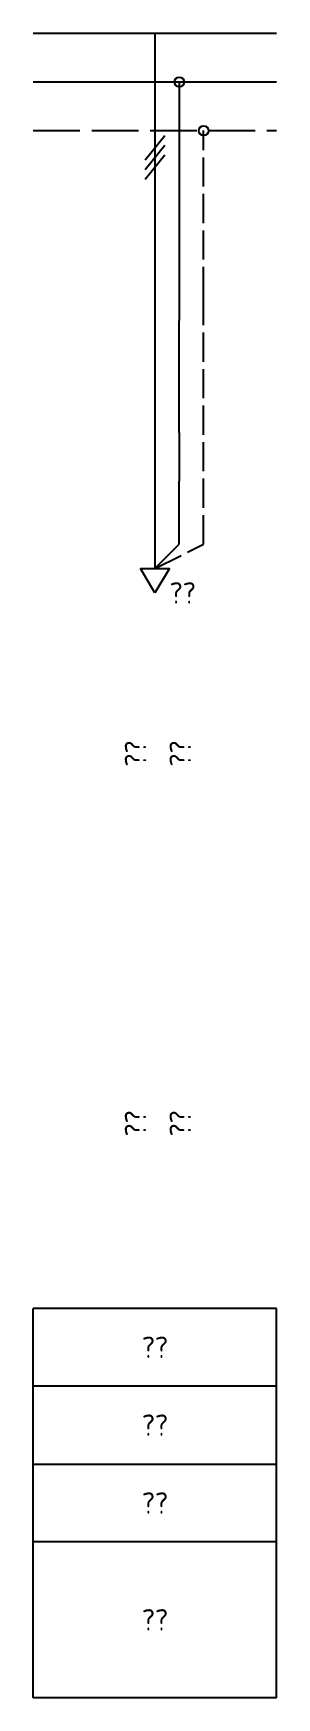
# Model space of a CAD drawing. Extents: x 104 to 129, y 138 to 309.
import ezdxf

# ---------------------------------------------------------------- set-up
doc = ezdxf.new("R2010")
doc.units = 0
doc.linetypes.add('ACAD_ISO02W100', pattern=[15, 12, -3])
doc.layers.add('!VSCHEMES', color=1, linetype='Continuous', lineweight=25)
doc.styles.add('!VTEXT', font='isocpeur.ttf', dxfattribs={"width": 0.9, "height": 2.2})

# ---------------------------------------------------------------- blocks, each defined once
blk = doc.blocks.new('DEVICE_VSCHEMA_PANEL_OUT')
at = {"layer": '!VSCHEMES', "color": 0, "lineweight": 25}
for p, q in [((0, 171), (8, 171)), ((8, 171), (25, 171)), ((12.5, 171), (12.5, 150)), ((0, 166), (25, 166)), ((15, 166), (15, 150)), ((11.5, 158), (13.5, 160.5)), ((11.5, 157), (13.5, 159.5)), ((11.5, 156), (13.5, 158.5)), ((12.5, 150), (12.5, 145)), ((15, 150), (15, 145)), ((12.5, 145), (12.5, 139)), ((15, 145), (15, 141.5)), ((15, 130), (15, 141.5)), ((12.5, 139), (12.5, 130)), ((12.5, 130), (12.5, 125)), ((15, 130), (15, 125)), ((12.5, 125), (12.5, 116)), ((15, 118.5), (15, 125)), ((12.5, 116), (15, 118.5)), ((12.5, 113.5), (11, 116)), ((11, 116), (14, 116)), ((14, 116), (12.5, 113.5))]:
    blk.add_line(p, q, dxfattribs=at)
at = {"layer": '!VSCHEMES', "color": 0, "linetype": 'ACAD_ISO02W100', "lineweight": 25, "ltscale": 0.4}
blk.add_line((0, 161), (25, 161), dxfattribs=at)
at = {"layer": '!VSCHEMES', "color": 0, "linetype": 'ACAD_ISO02W100', "lineweight": 25, "ltscale": 0.25}
for p, q in [((17.5, 144), (17.5, 161)), ((17.5, 118.5), (17.5, 144)), ((12.5, 116), (17.5, 118.5))]:
    blk.add_line(p, q, dxfattribs=at)
at = {"layer": '!VSCHEMES', "color": 0, "linetype": 'Continuous', "lineweight": 25}
for p, q in [((25, 40), (0, 40)), ((0, 0), (0, 40)), ((25, 0), (25, 40)), ((25, 32), (0, 32)), ((0, 24), (25, 24)), ((25, 16), (0, 16)), ((25, 0), (0, 0))]:
    blk.add_line(p, q, dxfattribs=at)
at = {"layer": '!VSCHEMES', "color": 0, "lineweight": 25}
for centre in [(15, 166), (17.5, 161)]:
    blk.add_circle(centre, 0.5, dxfattribs=at)
at = {"layer": '!VSCHEMES', "color": 0, "lineweight": 25, "char_height": 2.2, "line_spacing_factor": 0.9, "style": '!VTEXT'}
for insert, width, attachment_point in [((14, 113.5), 9, 4), ((12.5, 36), 23, 5), ((12.5, 28), 23, 5), ((12.5, 20), 23, 5), ((12.5, 8), 23, 5)]:
    blk.add_mtext('??', dxfattribs=dict(at, insert=insert, width=width, attachment_point=attachment_point))
at = {"layer": '!VSCHEMES', "color": 0, "lineweight": 25, "char_height": 2.2, "width": 43.8077, "rotation": 90, "style": '!VTEXT'}
for insert, attachment_point in [((10.5, 97), 5), ((14, 97), 2), ((10.5, 59), 5), ((14, 59), 2)]:
    blk.add_mtext('??', dxfattribs=dict(at, insert=insert, attachment_point=attachment_point))

msp = doc.modelspace()

# ---------------------------------------------------------------- block references
at = {"linetype": 'ByBlock', "lineweight": 0}
msp.add_blockref('DEVICE_VSCHEMA_PANEL_OUT', (104.21, 137.91), dxfattribs=at)

doc.saveas('drawing.dxf')
